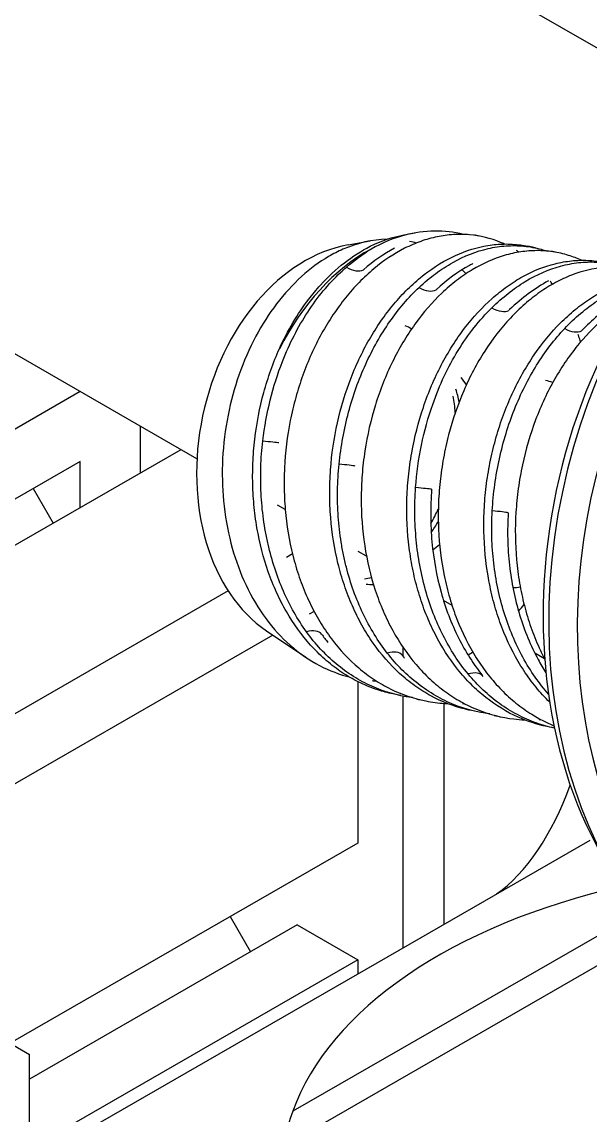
# Model space of a CAD drawing. Header units: millimetres. Extents: x 0 to 7722, y 0 to 5460.
# Drawn here: x 4347.7 to 4387.5, y 3614.6 to 3691.1 of the extents above; entities that cross this region are included whole.
import ezdxf

# ---------------------------------------------------------------- set-up
doc = ezdxf.new("R2010")
doc.units = ezdxf.units.MM
doc.header["$LTSCALE"] = 5
doc.layers.get('0').update_dxf_attribs({"linetype": 'CONTINUOUS'})

# ---------------------------------------------------------------- blocks, each defined once
blk = doc.blocks.new('RWFWFWEWEFWEFWEF')
for p, q in [((-109.839, 47.705), (-241.477, 123.51)), ((-150.56, 26.271), (-241.477, 78.627)), ((-139.973, 41.249), (-138.435, 41.524)), ((-136.07, 41.946), (-135.299, 42.084)), ((-126.864, 41.032), (-127.409, 41.147)), ((-158.745, 30.985), (-242.366, -17.169)), ((-154.503, 25.284), (-154.503, 28.542)), ((-235.295, -21.241), (-151.674, 26.913)), ((-158.745, 26.079), (-238.107, -19.622)), ((-158.745, 22.841), (-158.745, 26.079)), ((-162.02, 24.194), (-160.619, 21.762)), ((-144.382, 22.713), (-144.923, 23.025)), ((-143.874, 19.596), (-144.301, 19.35)), ((-138.693, 19.437), (-139.28, 19.775)), ((-138.693, 19.437), (-139.28, 19.775)), ((-148.372, 17.006), (-225.042, -27.145)), ((-132.706, 15.99), (-133.299, 16.331)), ((-133.29, 16.326), (-133.29, 16.301)), ((-142.359, 15.573), (-142.71, 15.371)), ((-145.242, 13.912), (-179.241, -5.666)), ((-145.687, 14.212), (-142.937, 12.359)), ((-136.118, 12.414), (-136.118, 13.029)), ((-126.231, 12.261), (-126.912, 12.653)), ((-139.3, 10.655), (-139.3, -0.652)), ((-136.3, 9.676), (-136.853, 9.792)), ((-136.118, -7.974), (-136.118, 9.639)), ((-133.29, 9.137), (-133.29, -6.345)), ((-130.888, 8.532), (-131.458, 8.652)), ((-125.531, 7.4), (-126.063, 7.512)), ((-139.3, -0.652), (-163.633, -14.664)), ((-162.281, -23.04), (-123.037, -0.441)), ((-148.244, -5.803), (-146.818, -8.27)), ((-119.587, -5.461), (-143.856, -19.437)), ((-143.543, -6.384), (-162.281, -17.175)), ((-144.534, -21.897), (-118.394, -6.844)), ((-143.543, -6.384), (-139.3, -8.827)), ((-139.3, -8.827), (-162.281, -22.061)), ((-139.3, -8.827), (-139.3, -9.806)), ((-165.817, -13.397), (-162.281, -15.448)), ((-162.281, -54.368), (-162.281, -15.448))]:
    blk.add_line(p, q)
for centre, major_axis, ratio, start_param, end_param in [((-102.122, 19.129), (6.668, 31.553), 0.724502, 0.027264, 3.114329), ((-100.122, 18.706), (6.668, 31.553), 0.724502, 0.135355, 3.006237), ((-103.201, 19.357), (-6.477, -30.649), 0.724502, 3.793696, 5.631082), ((-139.955, 27.123), (-2.977, -14.089), 0.724502, 3.4271, 5.997678), ((-135.135, 26.105), (-3.373, -15.962), 0.724502, 3.697357, 4.355368), ((-140.024, 41.001), (1.22, -1.424), 0.562698, 5.24208, 6.164406), ((-134.972, 39.559), (1.272, -1.378), 0.555186, 5.229083, 6.139772), ((-129.91, 38.095), (1.304, -1.347), 0.534038, 5.210633, 6.136837), ((-138.787, 26.876), (1.9, 8.989), 0.724502, 6.066866, 6.140903), ((-124.847, 36.627), (1.351, -1.3), 0.52576, 5.201473, 6.11209), ((-136.046, 26.297), (-1.528, -7.231), 0.724502, 2.503954, 2.605602), ((-127.816, 24.558), (1.528, 7.231), 0.724502, 6.159779, 6.256946), ((-139.955, 27.123), (2.106, 9.967), 0.724502, 5.102346, 5.222749), ((-138.787, 26.876), (-1.9, -8.989), 0.724502, 2.101241, 2.210253), ((-146.595, 27.64), (1.86, -0.234), 0.018225, 5.06851, 5.97881), ((-141.262, 25.948), (1.864, -0.204), 0.009995, 0.299433, 1.215711), ((-135.919, 24.258), (1.869, -0.151), 0.023733, 0.300531, 1.209612), ((-139.955, 27.123), (2.106, 9.967), 0.724502, 4.298748, 4.415878), ((-130.562, 22.565), (1.871, -0.121), 0.051987, 0.298012, 1.206891), ((-138.787, 26.876), (-1.9, -8.989), 0.724502, 1.034255, 1.139381), ((-136.046, 26.297), (-1.528, -7.231), 0.724502, 0.657632, 0.753391), ((-138.787, 26.876), (-1.9, -8.989), 0.724502, 0.277269, 0.348387), ((-137.258, 26.553), (-1.9, -8.989), 0.724502, 0.066077, 0.143654), ((-127.816, 24.558), (-1.528, -7.231), 0.724502, 0.168124, 0.263432), ((-143.345, 12.872), (1.528, 1.087), 0.515567, 0.032994, 0.940654), ((-137.667, 11.352), (1.486, 1.143), 0.520275, 0.011493, 0.919589), ((-131.979, 9.844), (1.455, 1.183), 0.539103, 0, 0.903505), ((-130.108, 7.018), (-3.239, -12.143), 0.517637, 0.549739, 1.408547), ((-107.127, -23.791), (-37.5, 0), 0.575862, 5.087431, 6.08014)]:
    blk.add_ellipse(centre, major_axis=major_axis, ratio=ratio, start_param=start_param, end_param=end_param)
for points, knots in [([(-131.909, 41.978), (-133.236, 42.31), (-134.627, 42.294), (-136.816, 41.712), (-137.604, 41.387), (-138.372, 40.954)], [-2.5155875, -2.5155875, -2.5155875, -2.5155875, -1.9122122, -1.9122122, -1.5678521, -1.5678521, -1.5678521, -1.5678521]), ([(-137.253, 41.641), (-138.279, 41.622), (-139.322, 41.385), (-140.68, 40.789), (-141.016, 40.618), (-141.999, 40.043), (-142.631, 39.576), (-143.857, 38.469), (-144.446, 37.824), (-145.52, 36.413), (-146.006, 35.653), (-146.895, 33.988), (-147.291, 33.08), (-147.939, 31.223), (-148.195, 30.282), (-148.585, 28.311), (-148.712, 27.283), (-148.811, 25.267), (-148.79, 24.283), (-148.603, 22.301), (-148.43, 21.308), (-147.946, 19.439), (-147.642, 18.563), (-146.888, 16.87), (-146.433, 16.061), (-145.42, 14.619), (-144.869, 13.983), (-143.643, 12.836), (-142.964, 12.336), (-141.557, 11.543), (-140.835, 11.245), (-140.032, 11.023), (-139.975, 11.008), (-139.917, 10.993)], [12.908437, 12.908437, 12.908437, 12.908437, 13.749338, 13.749338, 14.028716, 14.028716, 14.578933, 14.578933, 15.14881, 15.14881, 15.702353, 15.702353, 16.283547, 16.283547, 16.840043, 16.840043, 17.424813, 17.424813, 17.985198, 17.985198, 18.573447, 18.573447, 19.1368, 19.1368, 19.72915, 19.72915, 20.296547, 20.296547, 20.892867, 20.892867, 21.463331, 21.463331, 21.507098, 21.507098, 21.507098, 21.507098]), ([(-144.792, 33.973), (-144.211, 35.242), (-143.519, 36.405), (-142.474, 37.776), (-142.202, 38.104), (-140.851, 39.601), (-139.669, 40.524), (-137.651, 41.538), (-136.859, 41.805), (-136.071, 41.946)], [0.000001, 0.000001, 0.000001, 0.000001, 0.441689, 0.441689, 0.589794, 0.589794, 1.154413, 1.154413, 1.50985, 1.50985, 1.50985, 1.50985]), ([(-129.043, 41.306), (-129.131, 41.346), (-129.219, 41.385), (-129.308, 41.422), (-130.004, 41.709), (-130.726, 41.886), (-131.473, 41.952), (-131.847, 41.985), (-132.229, 41.99), (-132.61, 41.967), (-132.991, 41.943), (-133.371, 41.891), (-133.751, 41.812), (-134.131, 41.733), (-134.511, 41.626), (-134.889, 41.492), (-135.268, 41.357), (-135.647, 41.194), (-136.023, 41.004), (-136.775, 40.623), (-137.497, 40.141), (-138.189, 39.562), (-138.536, 39.272), (-138.874, 38.958), (-139.205, 38.618), (-139.536, 38.279), (-139.857, 37.916), (-140.162, 37.535), (-140.774, 36.774), (-141.332, 35.938), (-141.836, 35.027), (-142.087, 34.571), (-142.326, 34.094), (-142.545, 33.607), (-142.764, 33.121), (-142.965, 32.623), (-143.148, 32.115), (-143.331, 31.607), (-143.496, 31.088), (-143.643, 30.558), (-143.79, 30.028), (-143.92, 29.485), (-144.028, 28.936), (-144.246, 27.839), (-144.381, 26.735), (-144.434, 25.624), (-144.46, 25.069), (-144.467, 24.512), (-144.451, 23.954), (-144.436, 23.395), (-144.399, 22.84), (-144.342, 22.295), (-144.227, 21.205), (-144.03, 20.145), (-143.75, 19.117), (-143.609, 18.603), (-143.447, 18.096), (-143.267, 17.607), (-143.086, 17.119), (-142.888, 16.647), (-142.671, 16.191), (-142.453, 15.736), (-142.218, 15.296), (-141.964, 14.873), (-141.709, 14.45), (-141.434, 14.041), (-141.144, 13.654), (-140.564, 12.882), (-139.928, 12.202), (-139.234, 11.614), (-138.887, 11.319), (-138.526, 11.048), (-138.15, 10.8), (-137.774, 10.552), (-137.389, 10.332), (-136.995, 10.139), (-136.209, 9.753), (-135.391, 9.474), (-134.538, 9.304), (-134.111, 9.219), (-133.675, 9.162), (-133.241, 9.134), (-133.169, 9.129), (-133.098, 9.125), (-133.026, 9.122)], [0.00573502, 0.00573502, 0.00573502, 0.00573502, 0.00585938, 0.00585938, 0.00585938, 0.00683594, 0.00683594, 0.00683594, 0.00732422, 0.00732422, 0.00732422, 0.0078125, 0.0078125, 0.0078125, 0.00830078, 0.00830078, 0.00830078, 0.00878906, 0.00878906, 0.00878906, 0.00976563, 0.00976563, 0.00976563, 0.01025391, 0.01025391, 0.01025391, 0.01074219, 0.01074219, 0.01074219, 0.01171875, 0.01171875, 0.01171875, 0.01220703, 0.01220703, 0.01220703, 0.01269531, 0.01269531, 0.01269531, 0.01318359, 0.01318359, 0.01318359, 0.01367188, 0.01367188, 0.01367188, 0.01464844, 0.01464844, 0.01464844, 0.01513672, 0.01513672, 0.01513672, 0.015625, 0.015625, 0.015625, 0.01660156, 0.01660156, 0.01660156, 0.01708984, 0.01708984, 0.01708984, 0.01757813, 0.01757813, 0.01757813, 0.01806641, 0.01806641, 0.01806641, 0.01855469, 0.01855469, 0.01855469, 0.01953125, 0.01953125, 0.01953125, 0.02001953, 0.02001953, 0.02001953, 0.02050781, 0.02050781, 0.02050781, 0.02148438, 0.02148438, 0.02148438, 0.02197266, 0.02197266, 0.02197266, 0.02205296, 0.02205296, 0.02205296, 0.02205296]), ([(-131.458, 8.652), (-131.558, 8.674), (-131.658, 8.696), (-131.757, 8.72), (-132.601, 8.926), (-133.409, 9.24), (-134.183, 9.661), (-134.57, 9.871), (-134.95, 10.109), (-135.318, 10.373), (-135.685, 10.637), (-136.037, 10.924), (-136.375, 11.233), (-137.051, 11.852), (-137.669, 12.56), (-138.229, 13.361), (-138.508, 13.761), (-138.771, 14.181), (-139.013, 14.615), (-139.255, 15.05), (-139.479, 15.5), (-139.684, 15.966), (-139.889, 16.432), (-140.076, 16.914), (-140.244, 17.411), (-140.412, 17.909), (-140.561, 18.425), (-140.688, 18.945), (-140.941, 19.985), (-141.111, 21.054), (-141.199, 22.153), (-141.243, 22.702), (-141.266, 23.261), (-141.268, 23.82), (-141.269, 24.379), (-141.25, 24.936), (-141.21, 25.49), (-141.13, 26.599), (-140.969, 27.7), (-140.725, 28.791), (-140.481, 29.882), (-140.162, 30.93), (-139.772, 31.932), (-139.577, 32.433), (-139.365, 32.922), (-139.135, 33.4), (-138.904, 33.878), (-138.655, 34.345), (-138.395, 34.789), (-137.873, 35.678), (-137.297, 36.489), (-136.669, 37.224), (-136.355, 37.591), (-136.026, 37.941), (-135.689, 38.265), (-135.353, 38.589), (-135.009, 38.888), (-134.658, 39.161), (-133.955, 39.709), (-133.224, 40.159), (-132.466, 40.505), (-131.708, 40.851), (-130.949, 41.083), (-130.189, 41.206), (-129.809, 41.267), (-129.429, 41.301), (-129.049, 41.306), (-128.669, 41.311), (-128.29, 41.288), (-127.92, 41.237), (-127.748, 41.213), (-127.578, 41.183), (-127.409, 41.148)], [0.96082292, 0.96082292, 0.96082292, 0.96082292, 0.9609375, 0.9609375, 0.9609375, 0.96191406, 0.96191406, 0.96191406, 0.96240234, 0.96240234, 0.96240234, 0.96289063, 0.96289063, 0.96289063, 0.96386719, 0.96386719, 0.96386719, 0.96435547, 0.96435547, 0.96435547, 0.96484375, 0.96484375, 0.96484375, 0.96533203, 0.96533203, 0.96533203, 0.96582031, 0.96582031, 0.96582031, 0.96679688, 0.96679688, 0.96679688, 0.96728516, 0.96728516, 0.96728516, 0.96777344, 0.96777344, 0.96777344, 0.96875, 0.96875, 0.96875, 0.96972656, 0.96972656, 0.96972656, 0.97021484, 0.97021484, 0.97021484, 0.97070313, 0.97070313, 0.97070313, 0.97167969, 0.97167969, 0.97167969, 0.97216797, 0.97216797, 0.97216797, 0.97265625, 0.97265625, 0.97265625, 0.97363281, 0.97363281, 0.97363281, 0.97460938, 0.97460938, 0.97460938, 0.97509766, 0.97509766, 0.97509766, 0.97558594, 0.97558594, 0.97558594, 0.97581234, 0.97581234, 0.97581234, 0.97581234]), ([(-123.648, 40.166), (-123.94, 40.3), (-124.24, 40.415), (-124.547, 40.51), (-124.907, 40.622), (-125.274, 40.705), (-125.642, 40.76), (-126.011, 40.815), (-126.384, 40.842), (-126.759, 40.841), (-127.135, 40.84), (-127.514, 40.812), (-127.897, 40.754), (-128.28, 40.697), (-128.667, 40.61), (-129.048, 40.497), (-129.811, 40.27), (-130.559, 39.936), (-131.293, 39.495), (-131.66, 39.275), (-132.025, 39.026), (-132.381, 38.753), (-132.736, 38.48), (-133.082, 38.184), (-133.417, 37.866), (-134.087, 37.23), (-134.717, 36.505), (-135.304, 35.688), (-135.891, 34.871), (-136.417, 33.988), (-136.878, 33.045), (-137.109, 32.573), (-137.325, 32.086), (-137.524, 31.582), (-137.723, 31.079), (-137.905, 30.56), (-138.067, 30.036), (-138.391, 28.989), (-138.638, 27.915), (-138.806, 26.812), (-138.89, 26.261), (-138.955, 25.699), (-138.998, 25.14), (-139.041, 24.581), (-139.063, 24.025), (-139.064, 23.471), (-139.067, 22.364), (-138.987, 21.264), (-138.821, 20.178), (-138.654, 19.092), (-138.406, 18.054), (-138.079, 17.062), (-137.916, 16.565), (-137.732, 16.081), (-137.528, 15.608), (-137.324, 15.135), (-137.099, 14.675), (-136.859, 14.238), (-136.378, 13.363), (-135.83, 12.567), (-135.215, 11.847), (-134.907, 11.488), (-134.58, 11.146), (-134.242, 10.832), (-133.904, 10.517), (-133.554, 10.228), (-133.192, 9.964), (-132.83, 9.699), (-132.457, 9.46), (-132.072, 9.245), (-131.686, 9.031), (-131.288, 8.841), (-130.88, 8.679), (-130.064, 8.354), (-129.227, 8.142), (-128.368, 8.041), (-128.124, 8.012), (-127.879, 7.993), (-127.631, 7.982)], [0.03571668, 0.03571668, 0.03571668, 0.03571668, 0.03613281, 0.03613281, 0.03613281, 0.03662109, 0.03662109, 0.03662109, 0.03710938, 0.03710938, 0.03710938, 0.03759766, 0.03759766, 0.03759766, 0.03808594, 0.03808594, 0.03808594, 0.0390625, 0.0390625, 0.0390625, 0.03955078, 0.03955078, 0.03955078, 0.04003906, 0.04003906, 0.04003906, 0.04101563, 0.04101563, 0.04101563, 0.04199219, 0.04199219, 0.04199219, 0.04248047, 0.04248047, 0.04248047, 0.04296875, 0.04296875, 0.04296875, 0.04394531, 0.04394531, 0.04394531, 0.04443359, 0.04443359, 0.04443359, 0.04492188, 0.04492188, 0.04492188, 0.04589844, 0.04589844, 0.04589844, 0.046875, 0.046875, 0.046875, 0.04736328, 0.04736328, 0.04736328, 0.04785156, 0.04785156, 0.04785156, 0.04882813, 0.04882813, 0.04882813, 0.04931641, 0.04931641, 0.04931641, 0.04980469, 0.04980469, 0.04980469, 0.05029297, 0.05029297, 0.05029297, 0.05078125, 0.05078125, 0.05078125, 0.05175781, 0.05175781, 0.05175781, 0.05203498, 0.05203498, 0.05203498, 0.05203498]), ([(-135.009, 38.265), (-134.635, 38.616), (-134.251, 38.937), (-133.859, 39.228), (-133.466, 39.52), (-133.062, 39.782), (-132.654, 40.012), (-131.839, 40.47), (-131.013, 40.794), (-130.176, 40.987), (-129.967, 41.035), (-129.757, 41.075), (-129.546, 41.107), (-129.336, 41.138), (-129.124, 41.161), (-128.914, 41.175), (-128.494, 41.203), (-128.08, 41.197), (-127.671, 41.157), (-127.261, 41.116), (-126.857, 41.042), (-126.458, 40.934), (-126.319, 40.897), (-126.181, 40.855), (-126.043, 40.809)], [0, 0, 0, 0, 0.125, 0.125, 0.125, 0.25, 0.25, 0.25, 0.5, 0.5, 0.5, 0.5625, 0.5625, 0.5625, 0.625, 0.625, 0.625, 0.75, 0.75, 0.75, 0.875, 0.875, 0.875, 0.9184912, 0.9184912, 0.9184912, 0.9184912]), ([(-126.063, 7.512), (-126.751, 7.657), (-127.423, 7.876), (-128.08, 8.17), (-128.886, 8.531), (-129.641, 8.994), (-130.348, 9.554), (-130.702, 9.835), (-131.044, 10.14), (-131.373, 10.47), (-131.703, 10.8), (-132.02, 11.156), (-132.317, 11.529), (-132.912, 12.274), (-133.437, 13.096), (-133.895, 13.994), (-134.123, 14.443), (-134.336, 14.914), (-134.528, 15.396), (-134.719, 15.877), (-134.89, 16.37), (-135.04, 16.874), (-135.191, 17.378), (-135.322, 17.893), (-135.432, 18.419), (-135.542, 18.945), (-135.633, 19.484), (-135.702, 20.031), (-135.842, 21.125), (-135.894, 22.227), (-135.865, 23.337), (-135.85, 23.892), (-135.814, 24.448), (-135.758, 25.007), (-135.701, 25.566), (-135.623, 26.124), (-135.526, 26.671), (-135.332, 27.767), (-135.06, 28.832), (-134.712, 29.867), (-134.538, 30.385), (-134.343, 30.897), (-134.133, 31.391), (-133.923, 31.885), (-133.697, 32.363), (-133.456, 32.825), (-133.215, 33.287), (-132.959, 33.732), (-132.687, 34.162), (-132.415, 34.592), (-132.126, 35.008), (-131.825, 35.402), (-131.222, 36.192), (-130.578, 36.888), (-129.895, 37.494), (-129.554, 37.798), (-129.203, 38.078), (-128.842, 38.335), (-128.481, 38.592), (-128.113, 38.824), (-127.743, 39.027), (-127.003, 39.434), (-126.25, 39.733), (-125.485, 39.924), (-125.103, 40.019), (-124.716, 40.088), (-124.335, 40.127), (-123.954, 40.166), (-123.576, 40.176), (-123.202, 40.159), (-122.829, 40.142), (-122.459, 40.097), (-122.093, 40.024), (-122.067, 40.018), (-122.041, 40.013), (-122.014, 40.007)], [0.93084479, 0.93084479, 0.93084479, 0.93084479, 0.93164063, 0.93164063, 0.93164063, 0.93261719, 0.93261719, 0.93261719, 0.93310547, 0.93310547, 0.93310547, 0.93359375, 0.93359375, 0.93359375, 0.93457031, 0.93457031, 0.93457031, 0.93505859, 0.93505859, 0.93505859, 0.93554688, 0.93554688, 0.93554688, 0.93603516, 0.93603516, 0.93603516, 0.93652344, 0.93652344, 0.93652344, 0.9375, 0.9375, 0.9375, 0.93798828, 0.93798828, 0.93798828, 0.93847656, 0.93847656, 0.93847656, 0.93945313, 0.93945313, 0.93945313, 0.93994141, 0.93994141, 0.93994141, 0.94042969, 0.94042969, 0.94042969, 0.94091797, 0.94091797, 0.94091797, 0.94140625, 0.94140625, 0.94140625, 0.94238281, 0.94238281, 0.94238281, 0.94287109, 0.94287109, 0.94287109, 0.94335938, 0.94335938, 0.94335938, 0.94433594, 0.94433594, 0.94433594, 0.94482422, 0.94482422, 0.94482422, 0.9453125, 0.9453125, 0.9453125, 0.94580078, 0.94580078, 0.94580078, 0.94583572, 0.94583572, 0.94583572, 0.94583572]), ([(-131.245, 39.936), (-131.324, 39.895), (-131.402, 39.853), (-131.48, 39.81), (-132.289, 39.362), (-133.07, 38.792), (-133.822, 38.095)], [0.7258836, 0.7258836, 0.7258836, 0.7258836, 0.75, 0.75, 0.75, 1, 1, 1, 1]), ([(-129.919, 36.839), (-129.548, 37.204), (-129.166, 37.54), (-128.775, 37.847), (-128.384, 38.153), (-127.982, 38.432), (-127.576, 38.678), (-126.763, 39.168), (-125.939, 39.527), (-125.102, 39.756), (-124.893, 39.814), (-124.683, 39.863), (-124.472, 39.904), (-124.261, 39.944), (-124.05, 39.977), (-123.84, 40), (-123.421, 40.047), (-123.007, 40.059), (-122.597, 40.038), (-122.187, 40.017), (-121.782, 39.962), (-121.382, 39.873), (-121.134, 39.818), (-120.888, 39.75), (-120.644, 39.668)], [0, 0, 0, 0, 0.125, 0.125, 0.125, 0.25, 0.25, 0.25, 0.5, 0.5, 0.5, 0.5625, 0.5625, 0.5625, 0.625, 0.625, 0.625, 0.75, 0.75, 0.75, 0.875, 0.875, 0.875, 0.9524468, 0.9524468, 0.9524468, 0.9524468]), ([(-145.951, 27.527), (-145.724, 29.464), (-145.256, 31.346), (-144.083, 34.33), (-143.49, 35.489), (-142.123, 37.587), (-141.351, 38.522), (-140.509, 39.317), (-140.374, 39.445), (-140.237, 39.569), (-140.099, 39.689)], [8.767036, 8.767036, 8.767036, 8.767036, 9.342754, 9.342754, 9.755224, 9.755224, 10.170403, 10.170403, 10.170403, 10.23716, 10.23716, 10.23716, 10.23716]), ([(-118.83, 39.262), (-119.148, 39.377), (-119.473, 39.47), (-119.803, 39.54), (-120.168, 39.618), (-120.54, 39.668), (-120.918, 39.689), (-121.296, 39.711), (-121.675, 39.703), (-122.054, 39.668), (-122.812, 39.598), (-123.573, 39.418), (-124.334, 39.124), (-124.715, 38.977), (-125.094, 38.802), (-125.465, 38.602), (-125.836, 38.402), (-126.2, 38.177), (-126.558, 37.927), (-126.916, 37.676), (-127.267, 37.401), (-127.612, 37.1), (-127.956, 36.799), (-128.295, 36.471), (-128.621, 36.123), (-129.271, 35.427), (-129.87, 34.652), (-130.419, 33.799), (-130.693, 33.372), (-130.955, 32.923), (-131.201, 32.458), (-131.448, 31.993), (-131.676, 31.516), (-131.887, 31.027), (-132.309, 30.048), (-132.662, 29.022), (-132.942, 27.947), (-133.083, 27.409), (-133.203, 26.863), (-133.303, 26.316), (-133.403, 25.77), (-133.482, 25.22), (-133.541, 24.668), (-133.601, 24.115), (-133.64, 23.56), (-133.658, 23.002), (-133.676, 22.443), (-133.673, 21.88), (-133.649, 21.326), (-133.601, 20.217), (-133.47, 19.135), (-133.255, 18.079), (-133.147, 17.551), (-133.018, 17.027), (-132.869, 16.516), (-132.719, 16.005), (-132.551, 15.51), (-132.364, 15.03), (-131.989, 14.069), (-131.54, 13.169), (-131.013, 12.331), (-130.749, 11.912), (-130.468, 11.514), (-130.174, 11.139), (-129.879, 10.764), (-129.57, 10.411), (-129.245, 10.08), (-128.921, 9.75), (-128.582, 9.441), (-128.228, 9.155), (-127.873, 8.868), (-127.503, 8.605), (-127.125, 8.369), (-126.622, 8.056), (-126.102, 7.79), (-125.567, 7.572)], [0.06596339, 0.06596339, 0.06596339, 0.06596339, 0.06640625, 0.06640625, 0.06640625, 0.06689453, 0.06689453, 0.06689453, 0.06738281, 0.06738281, 0.06738281, 0.06835938, 0.06835938, 0.06835938, 0.06884766, 0.06884766, 0.06884766, 0.06933594, 0.06933594, 0.06933594, 0.06982422, 0.06982422, 0.06982422, 0.0703125, 0.0703125, 0.0703125, 0.07128906, 0.07128906, 0.07128906, 0.07177734, 0.07177734, 0.07177734, 0.07226563, 0.07226563, 0.07226563, 0.07324219, 0.07324219, 0.07324219, 0.07373047, 0.07373047, 0.07373047, 0.07421875, 0.07421875, 0.07421875, 0.07470703, 0.07470703, 0.07470703, 0.07519531, 0.07519531, 0.07519531, 0.07617188, 0.07617188, 0.07617188, 0.07666016, 0.07666016, 0.07666016, 0.07714844, 0.07714844, 0.07714844, 0.078125, 0.078125, 0.078125, 0.07861328, 0.07861328, 0.07861328, 0.07910156, 0.07910156, 0.07910156, 0.07958984, 0.07958984, 0.07958984, 0.08007813, 0.08007813, 0.08007813, 0.08072851, 0.08072851, 0.08072851, 0.08072851]), ([(-125.866, 9.218), (-126.036, 9.385), (-126.202, 9.557), (-126.365, 9.735), (-126.679, 10.08), (-126.979, 10.447), (-127.263, 10.836), (-127.548, 11.224), (-127.818, 11.637), (-128.07, 12.068), (-128.573, 12.928), (-128.998, 13.848), (-129.348, 14.827), (-129.523, 15.316), (-129.679, 15.82), (-129.815, 16.34), (-129.952, 16.859), (-130.067, 17.387), (-130.161, 17.92), (-130.348, 18.986), (-130.453, 20.076), (-130.474, 21.19), (-130.484, 21.747), (-130.473, 22.311), (-130.442, 22.869), (-130.41, 23.426), (-130.358, 23.98), (-130.285, 24.531), (-130.213, 25.081), (-130.12, 25.628), (-130.008, 26.172), (-129.895, 26.716), (-129.761, 27.259), (-129.609, 27.79), (-129.304, 28.852), (-128.928, 29.863), (-128.484, 30.824), (-128.262, 31.305), (-128.023, 31.773), (-127.766, 32.229), (-127.509, 32.684), (-127.239, 33.119), (-126.956, 33.533), (-126.391, 34.362), (-125.775, 35.111), (-125.109, 35.779), (-124.777, 36.112), (-124.432, 36.425), (-124.083, 36.71), (-123.733, 36.995), (-123.377, 37.254), (-123.015, 37.488), (-122.654, 37.722), (-122.285, 37.931), (-121.911, 38.114), (-121.537, 38.297), (-121.154, 38.455), (-120.773, 38.583), (-120.191, 38.78), (-119.611, 38.911), (-119.033, 38.977)], [0.90306848, 0.90306848, 0.90306848, 0.90306848, 0.90332031, 0.90332031, 0.90332031, 0.90380859, 0.90380859, 0.90380859, 0.90429688, 0.90429688, 0.90429688, 0.90527344, 0.90527344, 0.90527344, 0.90576172, 0.90576172, 0.90576172, 0.90625, 0.90625, 0.90625, 0.90722656, 0.90722656, 0.90722656, 0.90771484, 0.90771484, 0.90771484, 0.90820313, 0.90820313, 0.90820313, 0.90869141, 0.90869141, 0.90869141, 0.90917969, 0.90917969, 0.90917969, 0.91015625, 0.91015625, 0.91015625, 0.91064453, 0.91064453, 0.91064453, 0.91113281, 0.91113281, 0.91113281, 0.91210938, 0.91210938, 0.91210938, 0.91259766, 0.91259766, 0.91259766, 0.91308594, 0.91308594, 0.91308594, 0.91357422, 0.91357422, 0.91357422, 0.9140625, 0.9140625, 0.9140625, 0.91480746, 0.91480746, 0.91480746, 0.91480746]), ([(-125.951, 38.721), (-126.894, 38.215), (-127.808, 37.541), (-128.67, 36.714), (-128.688, 36.696), (-128.707, 36.678), (-128.725, 36.66)], [9.6795314, 9.6795314, 9.6795314, 9.6795314, 10.1060797, 10.1060797, 10.1060797, 10.1152854, 10.1152854, 10.1152854, 10.1152854]), ([(-124.816, 35.389), (-124.456, 35.77), (-124.085, 36.123), (-123.703, 36.447), (-123.321, 36.771), (-122.926, 37.068), (-122.526, 37.331), (-121.728, 37.857), (-120.912, 38.253), (-120.077, 38.52), (-119.783, 38.614), (-119.486, 38.691), (-119.189, 38.752)], [0, 0, 0, 0, 0.125, 0.125, 0.125, 0.25, 0.25, 0.25, 0.5, 0.5, 0.5, 0.5879492, 0.5879492, 0.5879492, 0.5879492]), ([(-140.612, 25.895), (-140.485, 27.128), (-140.264, 28.336), (-139.948, 29.52), (-139.632, 30.703), (-139.232, 31.825), (-138.75, 32.887), (-138.509, 33.417), (-138.248, 33.933), (-137.966, 34.433), (-137.684, 34.933), (-137.385, 35.408), (-137.072, 35.858), (-136.445, 36.758), (-135.758, 37.562), (-135.009, 38.265)], [0, 0, 0, 0, 0.25, 0.25, 0.25, 0.5, 0.5, 0.5, 0.625, 0.625, 0.625, 0.75, 0.75, 0.75, 1, 1, 1, 1]), ([(-120.493, 37.636), (-120.782, 37.484), (-121.067, 37.316), (-121.348, 37.134), (-122.143, 36.618), (-122.905, 35.983), (-123.632, 35.225)], [0.6616043, 0.6616043, 0.6616043, 0.6616043, 0.75, 0.75, 0.75, 1, 1, 1, 1]), ([(-135.255, 24.247), (-135.11, 26.262), (-134.702, 28.237), (-133.58, 31.436), (-132.98, 32.704), (-131.583, 34.979), (-130.79, 35.984), (-129.919, 36.839)], [8.673103, 8.673103, 8.673103, 8.673103, 9.267084, 9.267084, 9.706987, 9.706987, 10.141043, 10.141043, 10.141043, 10.141043]), ([(-120.025, 37.486), (-120.261, 37.36), (-120.497, 37.223), (-120.731, 37.074), (-121.099, 36.841), (-121.459, 36.583), (-121.809, 36.302), (-122.508, 35.74), (-123.171, 35.086), (-123.795, 34.338), (-124.107, 33.964), (-124.409, 33.565), (-124.695, 33.152), (-124.981, 32.739), (-125.251, 32.308), (-125.507, 31.862), (-125.762, 31.415), (-126.003, 30.952), (-126.228, 30.473), (-126.454, 29.993), (-126.665, 29.493), (-126.856, 28.985), (-127.239, 27.968), (-127.546, 26.918), (-127.778, 25.835), (-127.893, 25.294), (-127.99, 24.744), (-128.066, 24.186), (-128.142, 23.628), (-128.197, 23.072), (-128.232, 22.516), (-128.3, 21.405), (-128.287, 20.299), (-128.188, 19.198), (-128.139, 18.647), (-128.068, 18.098), (-127.976, 17.563), (-127.885, 17.028), (-127.774, 16.503), (-127.642, 15.989), (-127.51, 15.475), (-127.358, 14.971), (-127.186, 14.478), (-127.014, 13.984), (-126.819, 13.499), (-126.607, 13.033), (-126.483, 12.76), (-126.353, 12.494), (-126.217, 12.234)], [0.098809978, 0.098809978, 0.098809978, 0.098809978, 0.099121094, 0.099121094, 0.099121094, 0.099609375, 0.099609375, 0.099609375, 0.100585938, 0.100585938, 0.100585938, 0.101074219, 0.101074219, 0.101074219, 0.1015625, 0.1015625, 0.1015625, 0.102050781, 0.102050781, 0.102050781, 0.102539063, 0.102539063, 0.102539063, 0.103515625, 0.103515625, 0.103515625, 0.104003906, 0.104003906, 0.104003906, 0.104492188, 0.104492188, 0.104492188, 0.10546875, 0.10546875, 0.10546875, 0.105957031, 0.105957031, 0.105957031, 0.106445313, 0.106445313, 0.106445313, 0.106933594, 0.106933594, 0.106933594, 0.107421875, 0.107421875, 0.107421875, 0.107708024, 0.107708024, 0.107708024, 0.107708024]), ([(-129.89, 22.613), (-129.819, 23.849), (-129.651, 25.069), (-129.387, 26.272), (-129.123, 27.475), (-128.771, 28.625), (-128.335, 29.721), (-128.117, 30.269), (-127.877, 30.804), (-127.616, 31.325), (-127.355, 31.846), (-127.076, 32.344), (-126.781, 32.818), (-126.192, 33.768), (-125.537, 34.626), (-124.816, 35.389)], [0, 0, 0, 0, 0.25, 0.25, 0.25, 0.5, 0.5, 0.5, 0.625, 0.625, 0.625, 0.75, 0.75, 0.75, 1, 1, 1, 1]), ([(-123.707, 34.442), (-123.747, 34.578), (-123.789, 34.713), (-123.833, 34.847), (-123.846, 34.887), (-123.86, 34.928), (-123.873, 34.968)], [0.0022988785, 0.0022988785, 0.0022988785, 0.0022988785, 0.0024414063, 0.0024414063, 0.0024414063, 0.0024846828, 0.0024846828, 0.0024846828, 0.0024846828]), ([(-136.853, 9.792), (-137.205, 9.867), (-137.554, 9.961), (-137.899, 10.074), (-138.314, 10.21), (-138.723, 10.376), (-139.119, 10.566), (-139.514, 10.756), (-139.898, 10.971), (-140.271, 11.212), (-140.643, 11.453), (-141.005, 11.719), (-141.355, 12.01), (-141.705, 12.302), (-142.045, 12.621), (-142.368, 12.96), (-143.014, 13.64), (-143.593, 14.4), (-144.106, 15.239), (-144.363, 15.658), (-144.603, 16.098), (-144.826, 16.558), (-145.049, 17.017), (-145.251, 17.489), (-145.433, 17.974), (-145.797, 18.943), (-146.083, 19.96), (-146.288, 21.027), (-146.391, 21.561), (-146.473, 22.106), (-146.533, 22.651), (-146.593, 23.196), (-146.632, 23.744), (-146.651, 24.295), (-146.669, 24.847), (-146.667, 25.401), (-146.643, 25.959), (-146.62, 26.517), (-146.575, 27.081), (-146.509, 27.637), (-146.379, 28.749), (-146.169, 29.836), (-145.881, 30.897), (-145.737, 31.428), (-145.573, 31.955), (-145.39, 32.471), (-145.208, 32.987), (-145.008, 33.488), (-144.792, 33.973)], [0.990803889, 0.990803889, 0.990803889, 0.990803889, 0.991210938, 0.991210938, 0.991210938, 0.991699219, 0.991699219, 0.991699219, 0.9921875, 0.9921875, 0.9921875, 0.992675781, 0.992675781, 0.992675781, 0.993164063, 0.993164063, 0.993164063, 0.994140625, 0.994140625, 0.994140625, 0.994628906, 0.994628906, 0.994628906, 0.995117188, 0.995117188, 0.995117188, 0.99609375, 0.99609375, 0.99609375, 0.996582031, 0.996582031, 0.996582031, 0.997070313, 0.997070313, 0.997070313, 0.997558594, 0.997558594, 0.997558594, 0.998046875, 0.998046875, 0.998046875, 0.999023438, 0.999023438, 0.999023438, 0.999511719, 0.999511719, 0.999511719, 1, 1, 1, 1]), ([(-142.897, 14.149), (-143.207, 14.578), (-143.497, 15.031), (-143.767, 15.508), (-144.037, 15.986), (-144.287, 16.487), (-144.512, 17.001), (-144.962, 18.03), (-145.319, 19.122), (-145.583, 20.279), (-145.649, 20.568), (-145.709, 20.862), (-145.763, 21.157), (-145.817, 21.452), (-145.864, 21.748), (-145.904, 22.046), (-145.986, 22.641), (-146.042, 23.241), (-146.073, 23.846), (-146.104, 24.452), (-146.109, 25.062), (-146.089, 25.677), (-146.069, 26.292), (-146.023, 26.912), (-145.951, 27.527)], [0, 0, 0, 0, 0.125, 0.125, 0.125, 0.25, 0.25, 0.25, 0.5, 0.5, 0.5, 0.5625, 0.5625, 0.5625, 0.625, 0.625, 0.625, 0.75, 0.75, 0.75, 0.875, 0.875, 0.875, 1, 1, 1, 1]), ([(-137.239, 12.66), (-137.564, 13.076), (-137.869, 13.517), (-138.155, 13.983), (-138.44, 14.449), (-138.705, 14.939), (-138.945, 15.443), (-139.425, 16.452), (-139.812, 17.528), (-140.104, 18.674), (-140.177, 18.96), (-140.244, 19.251), (-140.305, 19.543), (-140.365, 19.835), (-140.419, 20.129), (-140.466, 20.424), (-140.56, 21.015), (-140.629, 21.612), (-140.671, 22.215), (-140.714, 22.818), (-140.731, 23.427), (-140.721, 24.042), (-140.711, 24.658), (-140.675, 25.278), (-140.612, 25.895)], [0, 0, 0, 0, 0.125, 0.125, 0.125, 0.25, 0.25, 0.25, 0.5, 0.5, 0.5, 0.5625, 0.5625, 0.5625, 0.625, 0.625, 0.625, 0.75, 0.75, 0.75, 0.875, 0.875, 0.875, 1, 1, 1, 1]), ([(-131.58, 11.192), (-131.911, 11.594), (-132.223, 12.021), (-132.515, 12.473), (-132.808, 12.924), (-133.082, 13.403), (-133.333, 13.898), (-133.833, 14.889), (-134.241, 15.946), (-134.558, 17.071), (-134.716, 17.633), (-134.851, 18.215), (-134.96, 18.803), (-135.07, 19.39), (-135.153, 19.984), (-135.211, 20.583), (-135.27, 21.182), (-135.303, 21.788), (-135.31, 22.399), (-135.318, 23.01), (-135.3, 23.629), (-135.255, 24.247)], [0, 0, 0, 0, 0.125, 0.125, 0.125, 0.25, 0.25, 0.25, 0.5, 0.5, 0.5, 0.625, 0.625, 0.625, 0.75, 0.75, 0.75, 0.875, 0.875, 0.875, 1, 1, 1, 1]), ([(-134.133, 24.127), (-134.181, 23.51), (-134.204, 22.895), (-134.2, 22.281), (-134.196, 21.667), (-134.167, 21.053), (-134.111, 20.446), (-133.999, 19.23), (-133.787, 18.06), (-133.476, 16.934), (-133.321, 16.371), (-133.14, 15.818), (-132.935, 15.28), (-132.731, 14.743), (-132.504, 14.227), (-132.257, 13.733), (-132.01, 13.238), (-131.742, 12.765), (-131.452, 12.313), (-131.185, 11.896), (-130.899, 11.495), (-130.596, 11.116)], [0, 0, 0, 0, 0.125, 0.125, 0.125, 0.25, 0.25, 0.25, 0.5, 0.5, 0.5, 0.625, 0.625, 0.625, 0.75, 0.75, 0.75, 0.875, 0.875, 0.875, 0.9905268, 0.9905268, 0.9905268, 0.9905268]), ([(-125.949, 9.777), (-126.279, 10.151), (-126.59, 10.548), (-126.884, 10.968), (-127.191, 11.407), (-127.479, 11.872), (-127.745, 12.359), (-128.277, 13.332), (-128.713, 14.373), (-129.056, 15.481), (-129.227, 16.034), (-129.376, 16.607), (-129.498, 17.192), (-129.62, 17.777), (-129.716, 18.367), (-129.786, 18.964), (-129.856, 19.561), (-129.899, 20.163), (-129.917, 20.771), (-129.935, 21.379), (-129.926, 21.995), (-129.89, 22.613)], [0.005539, 0.005539, 0.005539, 0.005539, 0.125, 0.125, 0.125, 0.25, 0.25, 0.25, 0.5, 0.5, 0.5, 0.625, 0.625, 0.625, 0.75, 0.75, 0.75, 0.875, 0.875, 0.875, 1, 1, 1, 1]), ([(-128.772, 22.478), (-128.81, 21.863), (-128.822, 21.25), (-128.808, 20.638), (-128.794, 20.027), (-128.752, 19.413), (-128.685, 18.813), (-128.55, 17.612), (-128.314, 16.455), (-127.977, 15.343), (-127.808, 14.787), (-127.613, 14.239), (-127.395, 13.714), (-127.178, 13.188), (-126.939, 12.685), (-126.678, 12.202), (-126.505, 11.882), (-126.323, 11.572), (-126.131, 11.27)], [0, 0, 0, 0, 0.125, 0.125, 0.125, 0.25, 0.25, 0.25, 0.5, 0.5, 0.5, 0.625, 0.625, 0.625, 0.75, 0.75, 0.75, 0.8328254, 0.8328254, 0.8328254, 0.8328254]), ([(-135.466, 9.536), (-135.5, 9.54), (-135.533, 9.545), (-135.567, 9.549), (-136.524, 9.678), (-137.443, 9.941), (-138.321, 10.334), (-138.76, 10.53), (-139.189, 10.759), (-139.608, 11.022), (-140.027, 11.285), (-140.429, 11.577), (-140.812, 11.897), (-141.578, 12.536), (-142.275, 13.286), (-142.897, 14.149)], [0.241253, 0.241253, 0.241253, 0.241253, 0.25, 0.25, 0.25, 0.5, 0.5, 0.5, 0.625, 0.625, 0.625, 0.75, 0.75, 0.75, 1, 1, 1, 1]), ([(-130.064, 8.394), (-130.919, 8.5), (-131.746, 8.715), (-132.544, 9.036), (-132.988, 9.215), (-133.424, 9.426), (-133.85, 9.672), (-134.277, 9.917), (-134.687, 10.193), (-135.08, 10.497), (-135.866, 11.104), (-136.587, 11.824), (-137.239, 12.66)], [0.2752799, 0.2752799, 0.2752799, 0.2752799, 0.5, 0.5, 0.5, 0.625, 0.625, 0.625, 0.75, 0.75, 0.75, 1, 1, 1, 1]), ([(-125.531, 7.4), (-125.963, 7.492), (-126.388, 7.613), (-126.806, 7.762), (-127.256, 7.923), (-127.698, 8.116), (-128.131, 8.345), (-128.564, 8.573), (-128.981, 8.832), (-129.381, 9.12), (-130.181, 9.695), (-130.915, 10.384), (-131.58, 11.192)], [0.3841362, 0.3841362, 0.3841362, 0.3841362, 0.5, 0.5, 0.5, 0.625, 0.625, 0.625, 0.75, 0.75, 0.75, 1, 1, 1, 1]), ([(-131.963, 9.131), (-131.953, 9.132), (-131.943, 9.133), (-131.934, 9.133), (-131.913, 9.135), (-131.893, 9.136), (-131.872, 9.137)], [0.02245009695, 0.02245009695, 0.02245009695, 0.02245009695, 0.0224609375, 0.0224609375, 0.0224609375, 0.02248372473, 0.02248372473, 0.02248372473, 0.02248372473]), ([(-143.856, -19.437), (-144.096, -20.107), (-144.278, -20.726), (-144.457, -21.492), (-144.501, -21.703), (-144.534, -21.897)], [3.5676698, 3.5676698, 3.5676698, 3.5676698, 3.9285032, 3.9285032, 4.0782887, 4.0782887, 4.0782887, 4.0782887])]:
    blk.add_open_spline(points, degree=3, knots=knots)
for points in [[(-135.197, 41.376), (-135.354, 41.42), (-135.512, 41.459), (-135.671, 41.493)], [(-130.866, 41.873), (-130.953, 41.895), (-131.04, 41.915), (-131.128, 41.933)], [(-140.099, 39.689), (-139.54, 40.175), (-138.962, 40.598), (-138.372, 40.954)], [(-136.728, 41.01), (-137.475, 40.613), (-138.202, 40.112), (-138.908, 39.506)], [(-128.013, 40.736), (-128.071, 40.774), (-128.129, 40.811), (-128.188, 40.847)], [(-125.479, 40.734), (-125.569, 40.757), (-125.659, 40.778), (-125.75, 40.797)], [(-131.722, 39.224), (-131.813, 39.32), (-131.905, 39.413), (-131.999, 39.503)], [(-125.67, 38.489), (-125.726, 38.565), (-125.784, 38.64), (-125.842, 38.714)], [(-128.05, 15.59), (-127.918, 15.743), (-127.787, 15.899), (-127.659, 16.057)], [(-141.836, 13.984), (-141.691, 13.781), (-141.542, 13.583), (-141.389, 13.391)], [(-136.187, 12.503), (-136.135, 12.436), (-136.083, 12.369), (-136.03, 12.302)], [(-131.584, 12.523), (-131.474, 12.591), (-131.366, 12.662), (-131.257, 12.734)], [(-138.302, 10.726), (-138.204, 10.718), (-138.106, 10.712), (-138.007, 10.708)], [(-135.191, 9.441), (-135.1, 9.422), (-135.01, 9.404), (-134.919, 9.388)], [(-129.766, 8.295), (-129.681, 8.277), (-129.595, 8.26), (-129.509, 8.244)], [(-126.584, 7.99), (-126.549, 7.992), (-126.513, 7.995), (-126.477, 7.997)]]:
    blk.add_open_spline(points, degree=3)

msp = doc.modelspace()

# ---------------------------------------------------------------- block references
msp.add_blockref('RWFWFWEWEFWEFWEF', (4510.5, 3634.26))

doc.saveas('drawing.dxf')
